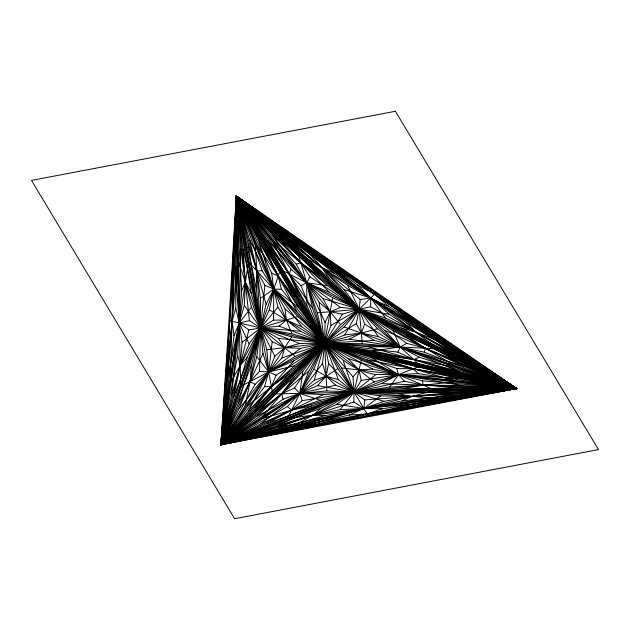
<?xml version="1.0" encoding="UTF-8"?>
<svg xmlns="http://www.w3.org/2000/svg" width="630" height="630" viewBox="0 0 630 630"><rect width="100%" height="100%" fill="white"/><g stroke="black" fill="none" stroke-linecap="round" stroke-linejoin="round"><path stroke-width="0.94" d="M417.351 406.114L220.839 444.796L233.864 396.459L240.219 365.243L242.046 342.303L239.235 322.938L235.746 308.086L236.297 196.032L516.702 388.584L220.839 444.796L228.966 320.505L236.297 196.032L422.384 325.238L516.702 388.584L318.733 424.848L220.839 444.796L232.722 279.326L236.297 196.032L328.915 261.048L516.702 388.584C417.824 406.027 318.504 421.108 220.839 444.796L227.572 362.25L236.297 196.032L436.039 337.814L516.702 388.584L300.66 425.25L220.839 444.796L237.14 266.348L236.297 196.032C327.844 262.962 421.383 327.143 516.702 388.584L433.243 402.082L367.132 413.965L318.733 424.848M242.046 342.303L260.584 327.986L273.499 320.135L273.829 289.052L271.625 272.947L236.297 196.032L357.509 284.957L374.582 294.186L422.384 325.238M232.722 279.326L232.123 321.253L227.895 376.354L220.839 444.796L432.156 400.263L516.702 388.584L311.409 252.236L236.297 196.032L230.265 376.913L220.839 444.796L349.422 414.973L367.132 413.965L382.3 408.728L516.702 388.584L388.663 306.353C329.797 282.248 284.382 236.037 236.297 196.032L234.769 265.789L232.123 321.253L227.572 362.25M235.746 308.086L232.123 321.253L234.029 335.727L220.839 444.796L290.273 418.115L516.702 388.584L370.59 306.747L370.731 297.959L357.509 284.957M240.66 248.48L239.235 322.938L237.628 355.281L220.839 444.796L432.731 391.049L516.702 388.584L300.455 254.315L236.297 196.032L240.652 384.04L220.839 444.796L294.635 425.384L363.864 408.516L402.034 400.932L516.702 388.584L440.591 342.011L370.731 297.959L334.176 273.2L236.297 196.032L238.612 262.025L239.235 322.938L231.493 395.9L220.839 444.796L325.332 415.501L363.864 408.516L452.986 394.286L516.702 388.584L406.87 323.127L370.731 297.959L289.359 239.227L236.297 196.032L241.636 290.784L239.235 322.938L231.171 381.796L220.839 444.796L277.649 427.597L312.913 415.162L336.861 404.208L354.052 392.175L376 374.511L398.459 374.63L457.593 378.236L516.702 388.584L455.529 353.335L415.548 331.931L385.529 318.079L359.202 309.251L322.969 298.596L306.708 282.807L291.107 269.246L236.297 196.032L240.66 248.48L245.369 282.319L251.449 307.133L260.584 327.986L274.861 356.296L268.679 371.976L248.614 410.855L220.839 444.796L353.839 401.995L363.864 408.516L382.3 408.728M353.839 401.995L354.052 392.175L352.997 376.858L324.615 343.137L296.887 311.645L273.829 289.052L262.135 270.703L236.297 196.032L435.464 347.028L516.702 388.584L437.086 398.317L363.864 408.516L277.649 427.597M389.371 314.307L359.202 309.251L340.468 307.416L330.175 311.732L325.096 322.473L324.615 343.137L326.852 390.931L397.672 393.663L516.702 388.584L454.246 354.588L415.548 331.931L389.371 314.307L370.731 297.959L312.693 250.984M433.243 402.082L363.864 408.516L340.129 409.658L312.913 415.162L276.562 425.778L220.839 444.796L238.227 403.728L250.031 381.583L259.489 371.361L260.584 327.986L260.418 298.344L256.906 271.026L249.63 239.699L236.297 196.032L305.582 249.299L370.731 297.959L455.529 353.335M301.746 427.061L363.864 408.516L383.961 401.326L411.54 396.427L451.891 392.466L516.702 388.584L419.194 357.202L400.176 346.988L377.646 328.679L329.049 278.224L236.297 196.032L248.102 264.269L220.839 444.796L287.382 406.523L299.833 393.372L314.291 380.166L326.167 376.228L338.389 379.638L354.052 392.175L364.801 399.908L516.702 388.584L424.313 352.186L400.176 346.988L368.109 346.673L324.615 343.137L278.381 338.436L260.584 327.986L249.409 320.67L236.297 196.032L267.632 240.321L306.708 282.807L332.648 297.769L401.743 328.143L516.702 388.584L418.17 373.582L398.459 374.63L374.338 381.914L320.969 408.24L220.839 444.796L264.561 386.584L268.679 371.976L263.009 353.493L256.245 288.005L256.906 271.026L248.157 244.023L236.297 196.032L360.202 299.62L370.731 297.959L437.322 336.562M227.895 376.354L239.235 322.938L244.338 305.448L245.369 282.319L243.03 249.039L236.297 196.032L419.903 365.164L516.702 388.584L273.727 393.947L220.839 444.796L248.834 329.884L260.584 327.986L279.145 326.151L324.615 343.137L367.282 359.982L398.459 374.63L422.533 380.851L516.702 388.584L281.429 270.073L236.297 196.032L251.126 293.029L266.852 349.729L268.679 371.976L247.716 405.972L220.839 444.796L419.832 366.188L516.702 388.584L434.007 389.797L354.052 392.175L323.009 394.695L299.833 393.372L283.02 399.262L220.839 444.796L247.118 357.525L269.333 309.802L273.829 289.052L259.111 241.944L236.297 196.032L298.084 253.756L359.202 309.251L384.765 330.364L400.176 346.988L458.034 371.07L516.702 388.584L402.798 388.647L354.052 392.175L302.187 400.68L291.572 410.114L267.073 423.533L220.839 444.796L280.208 270.301L236.297 196.032L272.577 393.151L220.839 444.796L241.747 385.859L260.584 327.986L266.065 304.353L273.829 289.052L257.639 246.267L236.297 196.032L319.56 275.979L359.202 309.251L406.815 343.366L425.36 348.272L458.608 361.856L516.702 388.584L457.018 387.45L423.069 385.127L389.663 387.096L354.052 392.175L320.26 400.278L291.572 410.114L261.048 423.667L220.839 444.796L251.48 364.786L260.584 327.986L264.836 285.366L256.906 271.026L262.135 270.703M251.48 364.786L250.031 381.583L239.124 408.61L220.839 444.796L287.902 417.556L354.052 392.175L381.457 383.591L398.459 374.63L452.655 380.181L516.702 388.584L436.558 348.847L359.202 309.251L329.372 292.328L306.708 282.807L273.467 243.259L236.297 196.032L249.378 263.009L260.584 327.986L256.796 356.698L250.031 381.583L255.071 384.339L268.679 371.976L281.98 357.982L324.615 343.137L344.775 334.924L361.329 333.128L378.354 336.633L400.176 346.988L453.482 366.873L516.702 388.584L381.457 383.591M383.961 401.326L354.052 392.175L335.632 385.221L326.167 376.228L322.552 363.423L324.615 343.137L332.648 297.769M360.202 299.62L359.202 309.251L356.304 323.631L361.329 333.128L374.511 340.405L400.176 346.988L463.16 366.046L516.702 388.584L461.947 385.497L423.069 385.127L402.798 388.647M364.801 399.908L363.864 408.516L349.422 414.973M244.338 305.448L260.584 327.986L272.168 341.633L268.679 371.976L245.346 405.405L220.839 444.796L311.48 405.996L354.052 392.175L404.46 381.245L423.069 385.127L422.533 380.851M370.59 306.747L359.202 309.251L340.602 324.584L324.615 343.137L302.817 371.22L299.833 393.372L302.187 400.68M230.265 376.913L239.235 322.938L237.14 266.348M256.245 288.005L236.297 196.032L296.226 264.23L306.708 282.807L317.268 312.834L324.615 343.137L328.577 363.289L326.167 376.228L317.559 385.615L299.833 393.372L256.693 416.406L220.839 444.796L263.009 353.493M245.346 405.405L260.584 327.986L255.268 245.708L236.297 196.032L278.594 238.242L300.738 262.694L327.387 285.618L359.202 309.251L393.159 330.789L425.36 348.272L463.16 366.046M255.268 245.708L273.829 289.052L277.917 307.156L286.343 320.056L300.486 331.199L324.615 343.137L361.258 360.116L354.052 392.175L340.129 409.658M281.98 357.982L284.626 347.697L278.381 338.436M424.313 352.186L425.36 348.272L406.106 335.412L359.202 309.251L309.881 276.806L300.738 262.694L272.759 235.297L236.297 196.032L266.065 304.353M314.291 380.166L324.615 343.137L330.931 325.411L330.175 311.732L322.969 298.596M231.493 395.9L240.219 365.243L249.157 343.988L260.584 327.986L277.917 307.156M238.227 403.728L260.584 327.986L248.157 244.023M240.652 384.04L260.584 327.986L248.102 264.269M347.831 285.784L359.202 309.251L364.699 324.056L361.329 333.128L349.327 339.113L324.615 343.137L266.852 349.729M233.864 396.459L260.584 327.986L243.03 249.039M291.107 269.246L289.202 273.995L299.061 296.061L337.869 368.605L354.052 392.175L380.693 395.876L411.54 396.427L452.986 394.286M440.591 342.011L359.202 309.251L342.46 314.118L324.615 343.137L308.842 371.086L299.833 393.372L261.048 423.667M234.029 335.727L239.235 322.938L251.449 307.133M356.304 323.631L324.615 343.137L276.09 375.283L271.373 386.639L254.827 407.649L220.839 444.796L323.009 394.695M255.071 384.339L220.839 444.796L263.805 418.084L299.833 393.372L313.772 369.141L324.615 343.137L344.067 326.962L359.202 309.251L454.246 354.588M241.636 290.784L245.369 282.319L251.126 293.029M238.612 262.025L260.584 327.986L291.714 336.908L324.615 343.137L397.845 352.154L400.176 346.988L406.815 343.366M287.902 417.556L324.615 343.137L319.127 302.368L306.708 282.807L272.759 235.297M309.881 276.806L306.708 282.807L306.889 305.7L324.615 343.137L338.389 379.638M231.171 381.796L260.584 327.986L297.793 316.536C321.961 337.696 341.751 369.534 376 374.511M344.775 334.924L359.202 309.251L343.988 289.548L322.08 267.742L289.359 239.227M269.333 309.802L324.615 343.137L348.114 358.565L359.037 369.983L361.203 380.363L354.052 392.175L294.635 425.384M337.869 368.605L220.839 444.796L291.714 336.908M374.511 340.405L324.615 343.137L293.84 360.785L220.839 444.796L259.442 410.823L281.76 393.766L294.557 387.962L324.615 343.137L377.646 328.679M389.663 387.096L398.459 374.63L396.829 368.534L324.615 343.137L291.903 333.837L260.584 327.986L295.312 356.462L324.615 343.137L362.274 343.736L400.176 346.988L454.765 365.62L516.702 388.584L453.742 382L398.459 374.63L372.732 369.062L359.037 369.983L352.997 376.858M436.558 348.847L324.615 343.137L294.037 376.937L281.76 393.766L256.693 416.406M322.552 363.423L299.833 393.372L262.718 416.272L220.839 444.796L289.422 373.763L324.615 343.137L372.661 350.871L413.831 359.572L458.034 371.07M239.124 408.61L268.679 371.976L300.628 348.366L324.615 343.137L453.482 366.873M262.718 416.272L324.615 343.137L298.084 253.756M247.118 357.525L240.219 365.243L237.628 355.281M302.817 371.22L281.76 393.766L283.02 399.262M248.614 410.855L271.373 386.639L294.738 365.676L324.615 343.137L385.607 355.493L516.702 388.584L406.106 335.412M259.442 410.823L324.615 343.137L449.639 370.637L516.702 388.584L384.765 330.364M273.727 393.947L324.615 343.137L419.903 365.164M308.842 371.086L220.839 444.796L375.858 292.934M272.577 393.151L324.615 343.137L419.832 366.188M254.827 407.649L324.615 343.137L449.387 374.732L516.702 388.584L344.067 326.962M220.839 444.796L294.037 376.937M274.861 356.296L284.626 347.697L299.723 343.484L324.615 343.137L385.355 359.588L516.702 388.584L341.523 367.912L257.639 246.267M320.969 408.24L312.913 415.162L325.332 415.501M279.145 326.151L286.343 320.056L285.036 308.842L273.829 289.052L249.63 239.699M247.716 405.972L324.615 343.137L452.655 380.181M380.693 395.876L363.864 408.516L300.66 425.25M289.422 373.763L271.373 386.639L264.561 386.584M260.418 298.344L273.829 289.052L281.437 289.296L324.615 343.137L374.338 381.914M295.312 356.462L268.679 371.976L259.489 371.361M330.931 325.411L359.202 309.251L435.464 347.028M241.747 385.859L324.615 343.137L372.212 358.037L413.256 368.786L457.593 378.236M291.903 333.837L236.297 196.032L269.624 247.023L289.202 273.995L300.919 285.595L306.708 282.807L327.387 285.618M402.034 400.932L411.54 396.427L397.672 393.663M293.84 360.785L268.679 371.976L256.796 356.698M419.194 357.202L413.831 359.572L385.607 355.493M276.562 425.778L354.052 392.175L453.742 382M290.273 418.115L354.052 392.175L457.018 387.45M267.073 423.533L354.052 392.175L432.731 391.049M296.226 264.23L300.738 262.694L319.56 275.979M263.805 418.084L354.052 392.175L451.891 392.466M294.738 365.676L268.679 371.976L276.09 375.283M335.632 385.221L299.833 393.372L294.557 387.962M249.409 320.67L239.235 322.938L234.769 265.789M311.48 405.996L291.572 410.114L287.382 406.523M361.203 380.363L398.459 374.63L461.947 385.497M372.661 350.871L400.176 346.988L393.159 330.789M432.156 400.263L363.864 408.516L336.861 404.208M326.852 390.931L299.833 393.372L320.26 400.278M317.268 312.834L359.202 309.251L458.608 361.856M273.499 320.135L286.343 320.056L301.959 326.868L324.615 343.137L372.732 369.062M396.829 368.534L413.256 368.786L449.387 374.732M300.628 348.366L284.626 347.697L272.168 341.633M437.086 398.317L354.052 392.175L317.559 385.615M300.486 331.199L260.584 327.986L299.723 343.484M349.327 339.113L400.176 346.988L364.699 324.056M367.282 359.982L516.702 388.584L368.109 346.673M342.46 314.118L330.175 311.732L319.127 302.368M229.753 320.694L516.702 388.584M401.743 328.143L415.548 331.931L406.87 323.127M449.639 370.637L413.831 359.572L397.845 352.154M343.988 289.548L370.731 297.959L436.039 337.814M348.114 358.565L398.459 374.63L404.46 381.245M385.355 359.588L413.256 368.786L418.17 373.582M361.258 360.116L398.459 374.63L372.212 358.037M264.836 285.366L273.829 289.052L298.36 307.322L324.615 343.137L434.007 389.797M334.176 273.2L322.08 267.742L329.049 278.224M271.625 272.947L278.247 276.074L294.194 296.982L324.615 343.137L285.036 308.842M313.772 369.141L354.052 392.175L343.185 360.517M454.765 365.62L359.202 309.251L274.751 242.007L236.297 196.032L296.887 311.645M248.834 329.884L239.235 322.938L249.157 343.988M328.915 261.048L374.582 294.186L388.663 306.353M340.468 307.416L306.708 282.807L274.751 242.007M311.409 252.236L370.731 297.959L385.529 318.079M278.594 238.242L359.202 309.251L378.354 336.633M300.455 254.315L359.202 309.251L362.274 343.736M288.075 240.487L359.202 309.251L305.582 249.299M298.36 307.322L278.247 276.074L264.757 247.952L236.297 196.032L329.372 292.328M249.378 263.009L324.615 343.137L312.716 308.637L306.708 282.807L325.096 322.473M328.577 363.289L354.052 392.175L341.523 367.912M297.793 316.536L273.829 289.052L301.959 326.868M294.194 296.982L236.297 196.032L340.602 324.584M368.227 415.784L236.297 196.032L312.716 308.637M267.632 240.321L289.202 273.995L306.889 305.7M236.297 196.032L299.061 296.061M264.757 247.952L324.615 343.137L300.919 285.595M280.208 270.301L324.615 343.137L273.467 243.259M281.429 270.073L324.615 343.137L269.624 247.023M259.111 241.944L278.247 276.074L281.437 289.296M395.396 111.274L31.5 180.408L234.604 518.726L598.5 449.592L395.396 111.274"/></g></svg>
